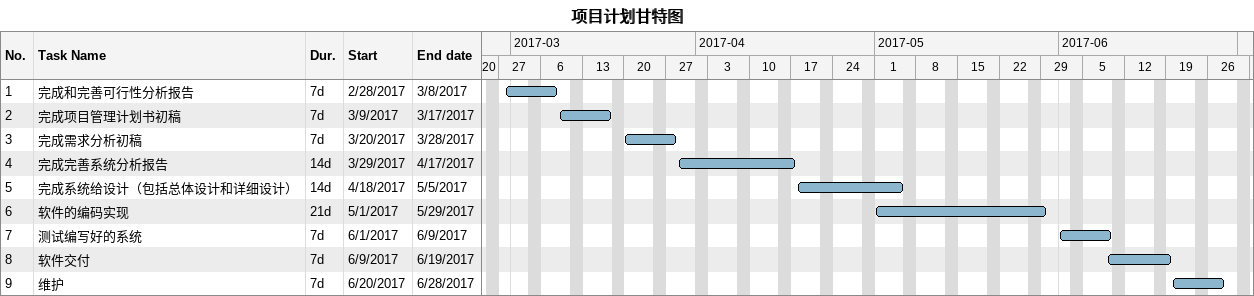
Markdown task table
项目计划甘特图

| ID | Task | Duration | Start | Finish |
|---|---|---|---|---|
| 1 | 完成和完善可行性分析报告 | 7d | 2017-02-28 | 2017-03-08 |
| 2 | 完成项目管理计划书初稿 | 7d | 2017-03-09 | 2017-03-17 |
| 3 | 完成需求分析初稿 | 7d | 2017-03-20 | 2017-03-28 |
| 4 | 完成完善系统分析报告 | 14d | 2017-03-29 | 2017-04-17 |
| 5 | 完成系统给设计（包括总体设计和详细设计） | 14d | 2017-04-18 | 2017-05-05 |
| 6 | 软件的编码实现 | 21d | 2017-05-01 | 2017-05-29 |
| 7 | 测试编写好的系统 | 7d | 2017-06-01 | 2017-06-09 |
| 8 | 软件交付 | 7d | 2017-06-09 | 2017-06-19 |
| 9 | 维护 | 7d | 2017-06-20 | 2017-06-28 |
